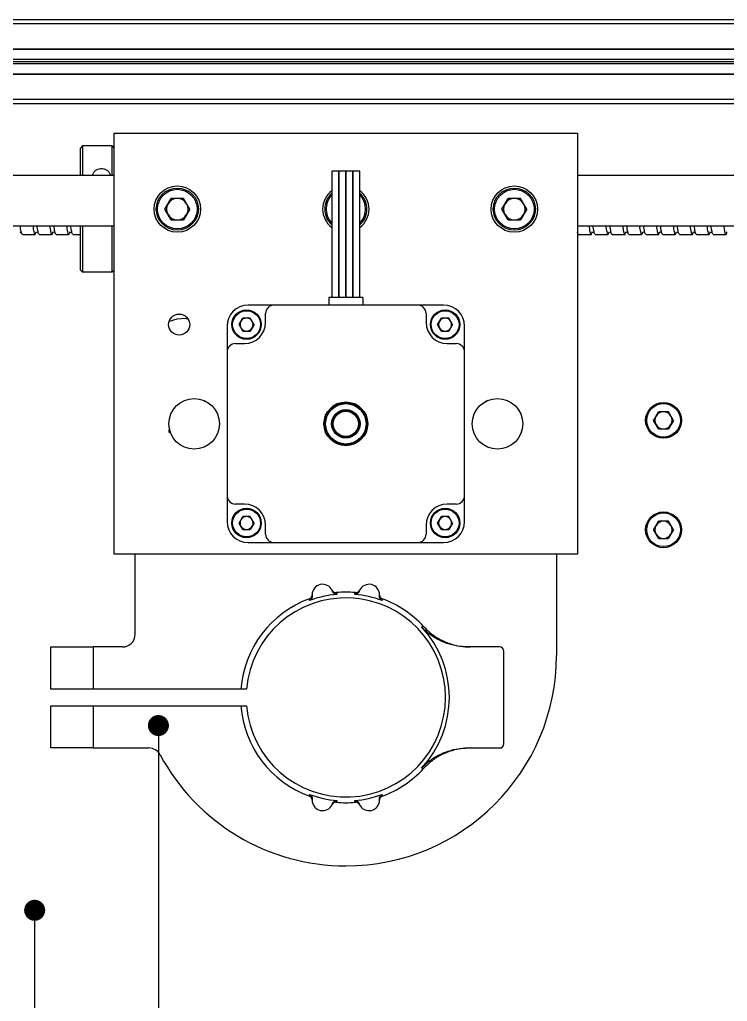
# Model space of a CAD drawing. Header units: millimetres. Extents: x -190 to 12889, y -227 to 3957.
# Drawn here: x 11069.3 to 11237.3, y 500.9 to 734.1 of the extents above; entities that cross this region are included whole.
import ezdxf
from ezdxf import colors
from ezdxf.entities.mleader import LeaderData, LeaderLine
from ezdxf.math import Vec2, Vec3

# ---------------------------------------------------------------- set-up
doc = ezdxf.new("R2010")
doc.units = ezdxf.units.MM
doc.header["$LTSCALE"] = 0.7
doc.layers.get('0').update_dxf_attribs({"color": 255})
doc.layers.add('DIM', color=94, linetype='Continuous', lineweight=25)
doc.styles.add('TCVN7824', font='tcvn+7284-2003r.ttf', dxfattribs={"height": 3.5})

# ---------------------------------------------------------------- blocks, each defined once
blk = doc.blocks.new('_Dot')
at = {"color": 0, "linetype": 'ByBlock', "lineweight": -2}
blk.add_line((-0.5, 0), (-1, 0), dxfattribs=at)
at = {"color": 0, "linetype": 'ByBlock', "const_width": 0.5}
blk.add_lwpolyline([(-0.25, 0, 1), (0.25, 0, 1)], format="xyb", close=True, dxfattribs=at)

msp = doc.modelspace()

# ---------------------------------------------------------------- linework, layer by layer
at = {"color": 7, "linetype": 'Continuous', "lineweight": 25}
for p, q in [((10919.1283, 734.1098), (11365.1283, 734.1098)), ((11342.1283, 733.1098), (10942.1283, 733.1098)), ((11342.1283, 727.1098), (10942.1283, 727.1098)), ((11342.1283, 727.0492), (10942.1283, 727.0492)), ((11342.1283, 724.6294), (10942.1283, 724.6294)), ((11342.1283, 724.1098), (10942.1283, 724.1098)), ((11342.1283, 723.5902), (10942.1283, 723.5902)), ((11342.1283, 721.1705), (10942.1283, 721.1705)), ((11342.1283, 721.1098), (10942.1283, 721.1098)), ((11342.1283, 715.1098), (10942.1283, 715.1098)), ((11342.1283, 714.1098), (10942.1283, 714.1098)), ((11091.7095, 607.1098), (11091.7095, 707.1098)), ((11091.7095, 707.1098), (11201.7095, 707.1098)), ((11201.7095, 707.1098), (11201.7095, 607.1098)), ((11084.2095, 704.1098), (11083.7095, 703.6098)), ((11083.7095, 697.1098), (11083.7095, 703.6098)), ((11084.2095, 704.1098), (11084.2095, 697.1098)), ((11091.2095, 704.1098), (11084.2095, 704.1098)), ((11091.2095, 697.1098), (11091.2095, 704.1098)), ((11091.2095, 704.1098), (11091.7095, 703.6098)), ((11143.3745, 698.1098), (11143.3745, 668.1098)), ((11145.0345, 698.1098), (11143.3745, 698.1098)), ((11145.0345, 668.1098), (11145.0345, 698.1098)), ((11145.0445, 698.1098), (11145.0445, 668.1098)), ((11146.7045, 698.1098), (11145.0445, 698.1098)), ((11146.7045, 668.1098), (11146.7045, 698.1098)), ((11146.7145, 698.1098), (11146.7145, 668.1098)), ((11148.3745, 698.1098), (11146.7145, 698.1098)), ((11148.3745, 668.1098), (11148.3745, 698.1098)), ((11148.3845, 698.1098), (11148.3845, 668.1098)), ((11150.0445, 698.1098), (11148.3845, 698.1098)), ((11150.0445, 668.1098), (11150.0445, 698.1098)), ((11091.7095, 697.1098), (10939.1283, 697.1098)), ((11345.1283, 697.1098), (11201.7095, 697.1098)), ((11103.7743, 689.1098), (11105.2419, 691.6518)), ((11108.1771, 691.6518), (11105.2419, 691.6518)), ((11109.6448, 689.1098), (11108.1771, 691.6518)), ((11145.0345, 691.2926), (11145.0445, 691.3099)), ((11146.7145, 691.6518), (11146.7045, 691.6518)), ((11148.3845, 691.2926), (11148.3745, 691.3099)), ((11183.7743, 689.1098), (11185.2419, 691.6518)), ((11188.1771, 691.6518), (11185.2419, 691.6518)), ((11189.6448, 689.1098), (11188.1771, 691.6518)), ((11105.2419, 686.5678), (11103.7743, 689.1098)), ((11109.6448, 689.1098), (11108.1771, 686.5678)), ((11185.2419, 686.5678), (11183.7743, 689.1098)), ((11189.6448, 689.1098), (11188.1771, 686.5678)), ((11105.2419, 686.5678), (11108.1771, 686.5678)), ((11145.0445, 686.9097), (11145.0345, 686.927)), ((11146.7045, 686.5678), (11146.7145, 686.5678)), ((11148.3845, 686.927), (11148.3745, 686.9097)), ((11185.2419, 686.5678), (11188.1771, 686.5678)), ((10939.1283, 685.1098), (11091.7095, 685.1098)), ((11083.7095, 674.6098), (11083.7095, 685.1098)), ((11084.2095, 685.1098), (11084.2095, 674.1098)), ((11091.2095, 674.1098), (11091.2095, 685.1098)), ((11201.7095, 685.1098), (11345.1283, 685.1098)), ((11069.9239, 683.1098), (11072.9239, 683.1098)), ((11073.9239, 683.1098), (11076.9239, 683.1098)), ((11077.9239, 683.1098), (11080.9239, 683.1098)), ((11081.9239, 683.1098), (11083.7095, 683.1098)), ((11201.9239, 683.1098), (11204.9239, 683.1098)), ((11205.9239, 683.1098), (11208.9239, 683.1098)), ((11209.9239, 683.1098), (11212.9239, 683.1098)), ((11213.9239, 683.1098), (11216.9239, 683.1098)), ((11217.9239, 683.1098), (11220.9239, 683.1098)), ((11221.9239, 683.1098), (11224.9239, 683.1098)), ((11225.9239, 683.1098), (11228.9239, 683.1098)), ((11229.9239, 683.1098), (11232.9239, 683.1098)), ((11233.9239, 683.1098), (11236.9239, 683.1098)), ((11084.2095, 674.1098), (11083.7095, 674.6098)), ((11091.2095, 674.1098), (11084.2095, 674.1098)), ((11091.2095, 674.1098), (11091.7095, 674.6098)), ((11142.7095, 668.1098), (11142.7095, 666.3098)), ((11150.7095, 668.1098), (11142.7095, 668.1098)), ((11150.7095, 668.1098), (11150.7095, 666.3098)), ((11129.6595, 666.3098), (11123.5095, 666.3098)), ((11163.7595, 666.3098), (11129.6595, 666.3098)), ((11169.9095, 666.3098), (11163.7595, 666.3098)), ((11108.7095, 663.1098), (11109.1901, 663.1098)), ((11121.3665, 661.6798), (11122.253, 663.2153)), ((11124.026, 663.2153), (11122.253, 663.2153)), ((11124.9126, 661.6798), (11124.026, 663.2153)), ((11127.6595, 662.1598), (11127.6595, 664.3098)), ((11165.7595, 664.3098), (11165.7595, 662.1598)), ((11168.5065, 661.6798), (11169.393, 663.2153)), ((11171.166, 663.2153), (11169.393, 663.2153)), ((11172.0526, 661.6798), (11171.166, 663.2153)), ((11118.5095, 661.3098), (11118.5095, 655.1598)), ((11122.253, 660.1443), (11121.3665, 661.6798)), ((11122.253, 660.1443), (11124.026, 660.1443)), ((11124.9126, 661.6798), (11124.026, 660.1443)), ((11169.393, 660.1443), (11168.5065, 661.6798)), ((11169.393, 660.1443), (11171.166, 660.1443)), ((11172.0526, 661.6798), (11171.166, 660.1443)), ((11174.9095, 655.1598), (11174.9095, 661.3098)), ((11120.5095, 657.1598), (11122.6595, 657.1598)), ((11170.7595, 657.1598), (11172.9095, 657.1598)), ((11118.5095, 655.1598), (11118.5095, 621.0598)), ((11174.9095, 621.0598), (11174.9095, 655.1598)), ((11106.0684, 641.8319), (11106.0441, 641.7768)), ((11113.1095, 643.5243), (11113.2509, 643.5379)), ((11179.7102, 643.2477), (11179.7683, 643.2637)), ((11185.0931, 643.5228), (11185.2509, 643.5379)), ((11185.3881, 643.4294), (11185.3941, 643.4329)), ((11187.5087, 641.6258), (11187.594, 641.407)), ((11219.7704, 638.9308), (11220.9493, 640.9728)), ((11220.9493, 636.8888), (11219.7704, 638.9308)), ((11223.3072, 640.9728), (11220.9493, 640.9728)), ((11224.4862, 638.9308), (11223.3072, 640.9728)), ((11224.4862, 638.9308), (11223.3072, 636.8888)), ((11220.9493, 636.8888), (11223.3072, 636.8888)), ((11104.831, 635.9628), (11105.0611, 636.2515)), ((11188.3281, 636.3619), (11188.3719, 636.1451)), ((11118.5095, 621.0598), (11118.5095, 614.9098)), ((11174.9095, 614.9098), (11174.9095, 621.0598)), ((11122.6595, 619.0598), (11120.5095, 619.0598)), ((11172.9095, 619.0598), (11170.7595, 619.0598)), ((11121.3665, 614.5398), (11122.253, 616.0753)), ((11124.026, 616.0753), (11122.253, 616.0753)), ((11124.9126, 614.5398), (11124.026, 616.0753)), ((11168.5065, 614.5398), (11169.393, 616.0753)), ((11171.166, 616.0753), (11169.393, 616.0753)), ((11172.0526, 614.5398), (11171.166, 616.0753)), ((11122.253, 613.0043), (11121.3665, 614.5398)), ((11124.9126, 614.5398), (11124.026, 613.0043)), ((11127.6595, 611.9098), (11127.6595, 614.0598)), ((11165.7595, 614.0598), (11165.7595, 611.9098)), ((11169.393, 613.0043), (11168.5065, 614.5398)), ((11172.0526, 614.5398), (11171.166, 613.0043)), ((11219.7704, 612.9308), (11220.9493, 614.9728)), ((11223.3072, 614.9728), (11220.9493, 614.9728)), ((11224.4862, 612.9308), (11223.3072, 614.9728)), ((11122.253, 613.0043), (11124.026, 613.0043)), ((11169.393, 613.0043), (11171.166, 613.0043)), ((11220.9493, 610.8888), (11219.7704, 612.9308)), ((11224.4862, 612.9308), (11223.3072, 610.8888)), ((11123.5095, 609.9098), (11129.6595, 609.9098)), ((11129.6595, 609.9098), (11163.7595, 609.9098)), ((11163.7595, 609.9098), (11169.9095, 609.9098)), ((11220.9493, 610.8888), (11223.3072, 610.8888)), ((11201.7095, 607.1098), (11091.7095, 607.1098)), ((11096.7095, 588.1098), (11096.7095, 607.1098)), ((11196.7095, 607.1098), (11196.7095, 583.1098)), ((11164.6782, 589.8832), (11165.1499, 589.9904)), ((11076.7095, 575.1098), (11076.7095, 585.1098)), ((11076.7095, 585.1098), (11086.7095, 585.1098)), ((11086.7095, 585.1098), (11086.7095, 575.1098)), ((11093.7095, 585.1098), (11086.7095, 585.1098)), ((11183.2095, 585.1098), (11176.2401, 585.1098)), ((11184.2095, 562.1098), (11184.2095, 584.1098)), ((11086.7095, 575.1098), (11076.7095, 575.1098)), ((11121.7896, 575.1098), (11086.7095, 575.1098)), ((11123.1354, 575.1098), (11121.7896, 575.1098)), ((11076.7095, 561.1098), (11076.7095, 571.1098)), ((11076.7095, 571.1098), (11086.7095, 571.1098)), ((11086.7095, 571.1098), (11086.7095, 561.1098)), ((11086.7095, 571.1098), (11121.7896, 571.1098)), ((11121.7896, 571.1098), (11123.1354, 571.1098)), ((11086.7095, 561.1098), (11076.7095, 561.1098)), ((11086.7095, 561.1098), (11099.9762, 561.1098)), ((11176.2401, 561.1098), (11183.2095, 561.1098)), ((11165.1499, 556.2293), (11164.6782, 556.3364))]:
    msp.add_line(p, q, dxfattribs=at)
at = {"color": 7, "linetype": 'Continuous', "lineweight": 25, "flags": 128}
msp.add_lwpolyline([(11108.7095, 663.1098), (11106.6257, 662.9275), (11104.7581, 662.4406)], dxfattribs=at)
at = {"color": 7, "linetype": 'Continuous', "lineweight": 25}
for centre, radius in [((11106.7095, 689.1098), 5.5), ((11106.7095, 689.1098), 5), ((11106.7095, 689.1098), 4.7), ((11186.7095, 689.1098), 5.5), ((11186.7095, 689.1098), 5), ((11186.7095, 689.1098), 4.7), ((11123.1395, 661.6798), 3.5), ((11123.1395, 661.6798), 3.3), ((11170.2795, 661.6798), 3.5), ((11170.2795, 661.6798), 3.3), ((11107.1395, 661.6798), 2.5), ((11110.7095, 638.1098), 6), ((11182.7095, 638.1098), 6), ((11146.7095, 638.1098), 5.2), ((11146.7095, 638.1098), 5), ((11146.7095, 638.1098), 4.8), ((11146.7095, 638.1098), 3.375), ((11146.7095, 638.1098), 3.175), ((11222.1283, 638.9308), 4.25), ((11222.1283, 638.9308), 4), ((11146.7095, 638.1098), 2.975), ((11123.1395, 614.5398), 3.5), ((11170.2795, 614.5398), 3.5), ((11123.1395, 614.5398), 3.3), ((11170.2795, 614.5398), 3.3), ((11222.1283, 612.9308), 4.25), ((11222.1283, 612.9308), 4)]:
    msp.add_circle(centre, radius, dxfattribs=at)
for centre, radius, start, end in [((11146.7095, 689.1098), 5.5, 127.327032, 232.672968), ((11146.7095, 689.1098), 5, 131.835943, 228.164057), ((11146.7095, 689.1098), 5.5, 0, 52.672968), ((11146.7095, 689.1098), 5, 311.835943, 48.164057), ((11106.7095, 689.1098), 2.542, 150, 210), ((11106.7095, 689.1098), 2.542, 90, 150), ((11106.7095, 689.1098), 2.542, 30, 90), ((11106.7095, 689.1098), 2.542, 330, 30), ((11186.7095, 689.1098), 2.542, 150, 210), ((11186.7095, 689.1098), 2.542, 90, 150), ((11186.7095, 689.1098), 2.542, 30, 90), ((11186.7095, 689.1098), 2.542, 330, 30), ((11146.7095, 689.1098), 5.5, 307.327032, 0), ((11106.7095, 689.1098), 2.542, 210, 270), ((11106.7095, 689.1098), 2.542, 270, 330), ((11186.7095, 689.1098), 2.542, 210, 270), ((11186.7095, 689.1098), 2.542, 270, 330), ((11123.5095, 661.3098), 5, 90, 180), ((11129.6595, 664.3098), 2, 90, 180), ((11163.7595, 664.3098), 2, 0, 90), ((11169.9095, 661.3098), 5, 360, 90), ((11123.1395, 661.6798), 1.5355, 150, 210), ((11123.1395, 661.6798), 1.5355, 90, 150), ((11123.1395, 661.6798), 1.5355, 30, 90), ((11123.1395, 661.6798), 1.5355, 330, 30), ((11170.2795, 661.6798), 1.5355, 150, 210), ((11170.2795, 661.6798), 1.5355, 90, 150), ((11170.2795, 661.6798), 1.5355, 30, 90), ((11170.2795, 661.6798), 1.5355, 330, 30), ((11123.1395, 661.6798), 1.5355, 210, 270), ((11122.6595, 662.1598), 5, 270, 0), ((11123.1395, 661.6798), 1.5355, 270, 330), ((11170.7595, 662.1598), 5, 180, 270), ((11170.2795, 661.6798), 1.5355, 210, 270), ((11170.2795, 661.6798), 1.5355, 270, 330), ((11120.5095, 655.1598), 2, 90, 180), ((11172.9095, 655.1598), 2, 0, 90), ((11222.1283, 638.9308), 2.042, 150, 210), ((11222.1283, 638.9308), 2.042, 90, 150), ((11222.1283, 638.9308), 2.042, 30, 90), ((11222.1283, 638.9308), 2.042, 330, 30), ((11222.1283, 638.9308), 2.042, 210, 270), ((11222.1283, 638.9308), 2.042, 270, 330), ((11120.5095, 621.0598), 2, 180, 270), ((11172.9095, 621.0598), 2, 270, 360), ((11122.6595, 614.0598), 5, 360, 90), ((11170.7595, 614.0598), 5, 90, 180), ((11123.1395, 614.5398), 1.5355, 90, 150), ((11123.1395, 614.5398), 1.5355, 30, 90), ((11170.2795, 614.5398), 1.5355, 90, 150), ((11170.2795, 614.5398), 1.5355, 30, 90), ((11123.5095, 614.9098), 5, 180, 270), ((11123.1395, 614.5398), 1.5355, 150, 210), ((11123.1395, 614.5398), 1.5355, 210, 270), ((11123.1395, 614.5398), 1.5355, 270, 330), ((11123.1395, 614.5398), 1.5355, 330, 30), ((11170.2795, 614.5398), 1.5355, 150, 210), ((11170.2795, 614.5398), 1.5355, 210, 270), ((11169.9095, 614.9098), 5, 270, 0), ((11170.2795, 614.5398), 1.5355, 270, 330), ((11170.2795, 614.5398), 1.5355, 330, 30), ((11222.1283, 612.9308), 2.042, 150, 210), ((11222.1283, 612.9308), 2.042, 90, 150), ((11222.1283, 612.9308), 2.042, 30, 90), ((11222.1283, 612.9308), 2.042, 330, 30), ((11129.6595, 611.9098), 2, 180, 270), ((11163.7595, 611.9098), 2, 270, 0), ((11222.1283, 612.9308), 2.042, 210, 270), ((11222.1283, 612.9308), 2.042, 270, 330), ((11141.2028, 597.4958), 2.5, 25.533053, 179.916489), ((11152.2162, 597.4958), 2.5, 0.083511, 154.466947), ((11146.7095, 573.1098), 24.5809, 94.898379, 110.551163), ((11146.7095, 573.1098), 25, 84.81915, 95.18085), ((11146.7095, 573.1098), 24.5809, 69.448837, 85.101621), ((11146.7095, 573.1098), 25, 110.268692, 175.411434), ((11146.7095, 573.1098), 23.6588, 184.849294, 175.150706), ((11146.7095, 573.1098), 25, 42.4714, 69.731308), ((11093.7095, 588.1098), 3, 270, 0), ((11146.7095, 573.1098), 24.5809, 316.970529, 43.029471), ((11146.7095, 583.1098), 50, 270, 0), ((11183.2095, 584.1098), 1, 0, 90), ((11146.7095, 573.1098), 25, 184.588566, 249.731308), ((11183.2095, 562.1098), 1, 270, 0), ((11099.9762, 558.1098), 3, 28.144581, 90), ((11146.7095, 583.1098), 50, 208.144581, 270), ((11146.7095, 573.1098), 25, 290.268692, 317.5286), ((11146.7095, 573.1098), 24.5809, 249.448837, 265.101621), ((11141.2028, 548.7238), 2.5, 180.083511, 334.466947), ((11146.7095, 573.1098), 25, 264.81915, 275.18085), ((11146.7095, 573.1098), 24.5809, 274.898379, 290.551163), ((11152.2162, 548.7238), 2.5, 205.533053, 359.916489)]:
    msp.add_arc(centre, radius, start, end, dxfattribs=at)
at = {"color": 8, "linetype": 'Continuous', "lineweight": 25}
for start, end in [(135.200303, 224.799697), (315.200303, 44.799697)]:
    msp.add_arc((11146.7095, 689.1098), 4.7, start, end, dxfattribs=at)
at = {"color": 7, "linetype": 'Continuous', "lineweight": 25}
for points, knots in [([(11086.6331, 697.1098), (11086.6803, 697.31), (11086.7775, 697.7217), (11087.1996, 698.2356), (11087.7808, 698.606), (11088.4727, 698.7811), (11089.1879, 698.7445), (11089.8511, 698.5018), (11090.377, 698.0739), (11090.7043, 697.586), (11090.7468, 697.2395), (11090.7627, 697.1098)], [0, 0, 0, 0, 0.110527182, 0.227304403, 0.34462922, 0.461975601, 0.578775876, 0.695316783, 0.812287277, 0.929707394, 1, 1, 1, 1]), ([(11069.3652, 683.6919), (11069.3722, 683.6586), (11069.3898, 683.575), (11069.511, 683.6038), (11069.584, 683.6211)], [0, 0, 0, 0, 0.39861179, 1, 1, 1, 1]), ([(11069.9239, 683.1866), (11069.906, 683.163), (11069.8043, 683.0288), (11069.6476, 683.6179), (11069.477, 684.6193), (11069.3935, 685.1098)], [0, 0, 0, 0, 0.098101577, 0.558259885, 1, 1, 1, 1]), ([(11072.3935, 685.1098), (11072.4767, 684.6024), (11072.6467, 683.5665), (11072.867, 683.0252), (11073.063, 683.0718), (11073.1688, 683.5802), (11073.1891, 683.6773)], [0, 0, 0, 0, 0.29661288, 0.60559293, 0.92468483, 1, 1, 1, 1]), ([(11073.3652, 683.6919), (11073.3722, 683.6586), (11073.3898, 683.575), (11073.511, 683.6038), (11073.584, 683.6211)], [0, 0, 0, 0, 0.39861179, 1, 1, 1, 1]), ([(11073.9239, 683.1866), (11073.906, 683.163), (11073.8043, 683.0288), (11073.6476, 683.6179), (11073.477, 684.6193), (11073.3935, 685.1098)], [0, 0, 0, 0, 0.098101577, 0.558259885, 1, 1, 1, 1]), ([(11076.3935, 685.1098), (11076.4767, 684.6024), (11076.6467, 683.5665), (11076.867, 683.0252), (11077.063, 683.0718), (11077.1688, 683.5802), (11077.1891, 683.6773)], [0, 0, 0, 0, 0.29661288, 0.60559293, 0.92468483, 1, 1, 1, 1]), ([(11077.3652, 683.6919), (11077.3722, 683.6586), (11077.3898, 683.575), (11077.511, 683.6038), (11077.584, 683.6211)], [0, 0, 0, 0, 0.398611794, 1, 1, 1, 1]), ([(11077.9239, 683.1866), (11077.906, 683.163), (11077.8043, 683.0288), (11077.6476, 683.6179), (11077.477, 684.6193), (11077.3935, 685.1098)], [0, 0, 0, 0, 0.098101577, 0.558259885, 1, 1, 1, 1]), ([(11080.3935, 685.1098), (11080.4767, 684.6024), (11080.6467, 683.5665), (11080.867, 683.0252), (11081.063, 683.0718), (11081.1688, 683.5802), (11081.1891, 683.6773)], [0, 0, 0, 0, 0.29661288, 0.60559293, 0.92468483, 1, 1, 1, 1]), ([(11081.3652, 683.6919), (11081.3722, 683.6586), (11081.3898, 683.575), (11081.511, 683.6038), (11081.584, 683.6211)], [0, 0, 0, 0, 0.39861179, 1, 1, 1, 1]), ([(11081.9239, 683.1866), (11081.906, 683.163), (11081.8043, 683.0288), (11081.6476, 683.6179), (11081.477, 684.6193), (11081.3935, 685.1098)], [0, 0, 0, 0, 0.09810158, 0.55825988, 1, 1, 1, 1]), ([(11201.9239, 683.1866), (11201.906, 683.1604), (11201.8304, 683.0492), (11201.7619, 683.338), (11201.7095, 683.5586)], [0, 0, 0, 0, 0.23605331, 1, 1, 1, 1]), ([(11204.3935, 685.1098), (11204.4767, 684.6024), (11204.6467, 683.5665), (11204.867, 683.0252), (11205.063, 683.0718), (11205.1688, 683.5802), (11205.1891, 683.6773)], [0, 0, 0, 0, 0.29661288, 0.60559293, 0.92468483, 1, 1, 1, 1]), ([(11205.3652, 683.6919), (11205.3722, 683.6586), (11205.3898, 683.575), (11205.511, 683.6038), (11205.584, 683.6211)], [0, 0, 0, 0, 0.39861179, 1, 1, 1, 1]), ([(11205.9239, 683.1866), (11205.906, 683.163), (11205.8043, 683.0288), (11205.6476, 683.6179), (11205.477, 684.6193), (11205.3935, 685.1098)], [0, 0, 0, 0, 0.09810158, 0.55825988, 1, 1, 1, 1]), ([(11208.3935, 685.1098), (11208.4767, 684.6024), (11208.6467, 683.5665), (11208.867, 683.0252), (11209.063, 683.0718), (11209.1688, 683.5802), (11209.1891, 683.6773)], [0, 0, 0, 0, 0.29661288, 0.60559293, 0.92468483, 1, 1, 1, 1]), ([(11209.3652, 683.6919), (11209.3722, 683.6586), (11209.3898, 683.575), (11209.511, 683.6038), (11209.584, 683.6211)], [0, 0, 0, 0, 0.39861179, 1, 1, 1, 1]), ([(11209.9239, 683.1866), (11209.906, 683.163), (11209.8043, 683.0288), (11209.6476, 683.6179), (11209.477, 684.6193), (11209.3935, 685.1098)], [0, 0, 0, 0, 0.09810158, 0.55825988, 1, 1, 1, 1]), ([(11212.3935, 685.1098), (11212.4767, 684.6024), (11212.6467, 683.5665), (11212.867, 683.0252), (11213.063, 683.0718), (11213.1688, 683.5802), (11213.1891, 683.6773)], [0, 0, 0, 0, 0.29661288, 0.60559293, 0.92468483, 1, 1, 1, 1]), ([(11213.3652, 683.6919), (11213.3722, 683.6586), (11213.3898, 683.575), (11213.511, 683.6038), (11213.584, 683.6211)], [0, 0, 0, 0, 0.39861179, 1, 1, 1, 1]), ([(11213.9239, 683.1866), (11213.906, 683.163), (11213.8043, 683.0288), (11213.6476, 683.6179), (11213.477, 684.6193), (11213.3935, 685.1098)], [0, 0, 0, 0, 0.09810158, 0.55825988, 1, 1, 1, 1]), ([(11216.3935, 685.1098), (11216.4767, 684.6024), (11216.6467, 683.5665), (11216.867, 683.0252), (11217.063, 683.0718), (11217.1688, 683.5802), (11217.1891, 683.6773)], [0, 0, 0, 0, 0.29661288, 0.60559293, 0.92468483, 1, 1, 1, 1]), ([(11217.3652, 683.6919), (11217.3722, 683.6586), (11217.3898, 683.575), (11217.511, 683.6038), (11217.584, 683.6211)], [0, 0, 0, 0, 0.398611794, 1, 1, 1, 1]), ([(11217.9239, 683.1866), (11217.906, 683.163), (11217.8043, 683.0288), (11217.6476, 683.6179), (11217.477, 684.6193), (11217.3935, 685.1098)], [0, 0, 0, 0, 0.09810158, 0.55825988, 1, 1, 1, 1]), ([(11220.3935, 685.1098), (11220.4767, 684.6024), (11220.6467, 683.5665), (11220.867, 683.0252), (11221.063, 683.0718), (11221.1688, 683.5802), (11221.1891, 683.6773)], [0, 0, 0, 0, 0.29661288, 0.60559293, 0.92468483, 1, 1, 1, 1]), ([(11221.3652, 683.6919), (11221.3722, 683.6586), (11221.3898, 683.575), (11221.511, 683.6038), (11221.584, 683.6211)], [0, 0, 0, 0, 0.39861179, 1, 1, 1, 1]), ([(11221.9239, 683.1866), (11221.906, 683.163), (11221.8043, 683.0288), (11221.6476, 683.6179), (11221.477, 684.6193), (11221.3935, 685.1098)], [0, 0, 0, 0, 0.09810158, 0.55825988, 1, 1, 1, 1]), ([(11224.3935, 685.1098), (11224.4767, 684.6024), (11224.6467, 683.5665), (11224.867, 683.0252), (11225.063, 683.0718), (11225.1688, 683.5802), (11225.1891, 683.6773)], [0, 0, 0, 0, 0.29661288, 0.60559293, 0.92468483, 1, 1, 1, 1]), ([(11225.3652, 683.6919), (11225.3722, 683.6586), (11225.3898, 683.575), (11225.511, 683.6038), (11225.584, 683.6211)], [0, 0, 0, 0, 0.39861179, 1, 1, 1, 1]), ([(11225.9239, 683.1866), (11225.906, 683.163), (11225.8043, 683.0288), (11225.6476, 683.6179), (11225.477, 684.6193), (11225.3935, 685.1098)], [0, 0, 0, 0, 0.09810158, 0.55825988, 1, 1, 1, 1]), ([(11228.3935, 685.1098), (11228.4767, 684.6024), (11228.6467, 683.5665), (11228.867, 683.0252), (11229.063, 683.0718), (11229.1688, 683.5802), (11229.1891, 683.6773)], [0, 0, 0, 0, 0.29661288, 0.60559293, 0.92468483, 1, 1, 1, 1]), ([(11229.3652, 683.6919), (11229.3722, 683.6586), (11229.3898, 683.575), (11229.511, 683.6038), (11229.584, 683.6211)], [0, 0, 0, 0, 0.39861179, 1, 1, 1, 1]), ([(11229.9239, 683.1866), (11229.906, 683.163), (11229.8043, 683.0288), (11229.6476, 683.6179), (11229.477, 684.6193), (11229.3935, 685.1098)], [0, 0, 0, 0, 0.09810158, 0.55825988, 1, 1, 1, 1]), ([(11232.3935, 685.1098), (11232.4767, 684.6024), (11232.6467, 683.5665), (11232.867, 683.0252), (11233.063, 683.0718), (11233.1688, 683.5802), (11233.1891, 683.6773)], [0, 0, 0, 0, 0.29661288, 0.60559293, 0.92468483, 1, 1, 1, 1]), ([(11233.3652, 683.6919), (11233.3722, 683.6586), (11233.3898, 683.575), (11233.511, 683.6038), (11233.584, 683.6211)], [0, 0, 0, 0, 0.398611794, 1, 1, 1, 1]), ([(11233.9239, 683.1866), (11233.906, 683.163), (11233.8043, 683.0288), (11233.6476, 683.6179), (11233.477, 684.6193), (11233.3935, 685.1098)], [0, 0, 0, 0, 0.09810158, 0.55825988, 1, 1, 1, 1]), ([(11236.3935, 685.1098), (11236.4767, 684.6024), (11236.6467, 683.5665), (11236.867, 683.0252), (11237.063, 683.0718), (11237.1688, 683.5802), (11237.1891, 683.6773)], [0, 0, 0, 0, 0.29661288, 0.60559293, 0.92468483, 1, 1, 1, 1]), ([(11180.3768, 643.6416), (11180.2681, 643.5784), (11180.0506, 643.452), (11179.8329, 643.3258), (11179.7241, 643.2627)], [0, 0, 0, 0, 0.49977635, 1, 1, 1, 1]), ([(11104.8081, 636.0156), (11104.7987, 636.0564), (11104.7765, 636.1528), (11104.798, 636.5703), (11104.8314, 636.9637), (11104.8368, 637.0272)], [0, 0, 0, 0, 0.38088955, 0.90022236, 1, 1, 1, 1]), ([(11188.4019, 636.6351), (11188.4056, 636.6131), (11188.4165, 636.5475), (11188.4242, 636.5129), (11188.4293, 636.49)], [0, 0, 0, 0, 0.33475597, 1, 1, 1, 1]), ([(11188.2427, 636.0461), (11188.2505, 636.0353), (11188.2638, 636.0172), (11188.277, 635.9991), (11188.2823, 635.9917)], [0, 0, 0, 0, 0.59601863, 1, 1, 1, 1]), ([(11138.0489, 596.5618), (11138.1507, 596.6111), (11138.3542, 596.7098), (11138.5739, 596.9752), (11138.6874, 597.251), (11138.6986, 597.4313), (11138.7028, 597.4994)], [0, 0, 0, 0, 0.27715091, 0.55429407, 0.83163151, 1, 1, 1, 1]), ([(11138.7219, 597.1871), (11138.7249, 597.0739), (11138.7308, 596.8474), (11138.596, 596.5302), (11138.3771, 596.2705), (11138.178, 596.1737), (11138.0806, 596.1263)], [0, 0, 0, 0, 0.252751629, 0.505506931, 0.758155823, 1, 1, 1, 1]), ([(11138.7028, 597.4994), (11138.7036, 597.446), (11138.7052, 597.3402), (11138.7164, 597.2378), (11138.7219, 597.1871)], [0, 0, 0, 0, 0.50477651, 1, 1, 1, 1]), ([(11143.4587, 598.5734), (11143.5172, 598.4764), (11143.6343, 598.2825), (11143.9191, 598.0877), (11144.2041, 598.0002), (11144.3843, 598.0056), (11144.452, 598.0077)], [0, 0, 0, 0, 0.27763099, 0.55526631, 0.83277584, 1, 1, 1, 1]), ([(11143.5756, 598.2832), (11143.5588, 598.3314), (11143.5249, 598.4286), (11143.4809, 598.5249), (11143.4587, 598.5734)], [0, 0, 0, 0, 0.49614229, 1, 1, 1, 1]), ([(11144.6106, 597.6009), (11144.4975, 597.6023), (11144.2714, 597.6051), (11143.9601, 597.7518), (11143.7088, 597.9804), (11143.6194, 598.1835), (11143.5756, 598.2832)], [0, 0, 0, 0, 0.25227498, 0.50454408, 0.75696582, 1, 1, 1, 1]), ([(11144.452, 598.0077), (11144.4819, 597.9403), (11144.5416, 597.8054), (11144.5876, 597.6691), (11144.6106, 597.6009)], [0, 0, 0, 0, 0.49967377, 1, 1, 1, 1]), ([(11149.8434, 598.2832), (11149.7974, 598.1796), (11149.7055, 597.9726), (11149.4474, 597.7441), (11149.1382, 597.6037), (11148.9167, 597.6018), (11148.8084, 597.6009)], [0, 0, 0, 0, 0.252751629, 0.505506931, 0.758155823, 1, 1, 1, 1]), ([(11148.8084, 597.6009), (11148.8314, 597.669), (11148.8774, 597.8052), (11148.9371, 597.9401), (11148.967, 598.0077)], [0, 0, 0, 0, 0.49940744, 1, 1, 1, 1]), ([(11148.967, 598.0077), (11149.0801, 598.0085), (11149.3062, 598.0102), (11149.6187, 598.1553), (11149.8397, 598.3557), (11149.9273, 598.5137), (11149.9604, 598.5734)], [0, 0, 0, 0, 0.277150905, 0.554294068, 0.831631514, 1, 1, 1, 1]), ([(11149.9604, 598.5734), (11149.9381, 598.5248), (11149.8941, 598.4286), (11149.8602, 598.3313), (11149.8434, 598.2832)], [0, 0, 0, 0, 0.50477651, 1, 1, 1, 1]), ([(11155.3385, 596.1263), (11155.237, 596.1762), (11155.034, 596.2758), (11154.8159, 596.5421), (11154.6872, 596.8566), (11154.6938, 597.0783), (11154.6971, 597.1871)], [0, 0, 0, 0, 0.25227498, 0.50454408, 0.75696582, 1, 1, 1, 1]), ([(11154.6971, 597.1871), (11154.7026, 597.2379), (11154.7138, 597.3403), (11154.7154, 597.4461), (11154.7162, 597.4994)], [0, 0, 0, 0, 0.49614229, 1, 1, 1, 1]), ([(11154.7162, 597.4994), (11154.7274, 597.3867), (11154.7498, 597.1613), (11154.9233, 596.863), (11155.143, 596.6616), (11155.308, 596.589), (11155.3701, 596.5618)], [0, 0, 0, 0, 0.27763099, 0.55526631, 0.83277584, 1, 1, 1, 1]), ([(11138.0806, 596.1263), (11138.0721, 596.1977), (11138.055, 596.3405), (11138.051, 596.4879), (11138.0489, 596.5618)], [0, 0, 0, 0, 0.49940744, 1, 1, 1, 1]), ([(11155.3701, 596.5618), (11155.3681, 596.4881), (11155.364, 596.3406), (11155.347, 596.1978), (11155.3385, 596.1263)], [0, 0, 0, 0, 0.49967377, 1, 1, 1, 1]), ([(11165.1499, 589.9904), (11165.7417, 589.4034), (11166.9425, 588.2126), (11169.0813, 586.845), (11171.4206, 585.8308), (11173.8275, 585.219), (11175.462, 585.145), (11176.2401, 585.1098)], [0, 0, 0, 0, 0.20029418, 0.40640045, 0.60669254, 0.81277989, 1, 1, 1, 1]), ([(11175.6696, 585.1098), (11174.8359, 585.1501), (11173.1442, 585.2317), (11170.6877, 585.8865), (11168.3563, 586.9286), (11166.3236, 588.2639), (11165.195, 589.3746), (11164.6782, 589.8832)], [0, 0, 0, 0, 0.20295571, 0.41179546, 0.61475216, 0.82360452, 1, 1, 1, 1]), ([(11176.2401, 585.1098), (11176.1384, 585.1098), (11175.9488, 585.1098), (11175.758, 585.1098), (11175.6696, 585.1098)], [0, 0, 0, 0, 0.53659923, 1, 1, 1, 1]), ([(11164.6782, 556.3364), (11165.2757, 556.9176), (11166.4882, 558.0968), (11168.6403, 559.4435), (11170.9895, 560.4351), (11173.3547, 561.0112), (11174.9404, 561.0788), (11175.6696, 561.1098)], [0, 0, 0, 0, 0.20267018, 0.4112213, 0.61388934, 0.82242118, 1, 1, 1, 1]), ([(11176.2401, 561.1098), (11175.4064, 561.0696), (11173.7148, 560.9879), (11171.2584, 560.3332), (11168.9273, 559.2911), (11166.8532, 557.9293), (11165.6977, 556.776), (11165.1499, 556.2293)], [0, 0, 0, 0, 0.20057682, 0.40696868, 0.60754647, 0.81395057, 1, 1, 1, 1]), ([(11175.6696, 561.1098), (11175.758, 561.1098), (11175.9488, 561.1098), (11176.1384, 561.1098), (11176.2401, 561.1098)], [0, 0, 0, 0, 0.46340077, 1, 1, 1, 1]), ([(11138.0489, 549.6579), (11138.051, 549.7315), (11138.055, 549.879), (11138.072, 550.0218), (11138.0806, 550.0933)], [0, 0, 0, 0, 0.499673766, 1, 1, 1, 1]), ([(11138.7028, 548.7202), (11138.6916, 548.8329), (11138.6692, 549.0583), (11138.4957, 549.3566), (11138.276, 549.5581), (11138.111, 549.6306), (11138.0489, 549.6579)], [0, 0, 0, 0, 0.27763099, 0.55526631, 0.83277584, 1, 1, 1, 1]), ([(11138.0806, 550.0933), (11138.182, 550.0435), (11138.385, 549.9438), (11138.603, 549.6776), (11138.7318, 549.3631), (11138.7252, 549.1413), (11138.7219, 549.0325)], [0, 0, 0, 0, 0.252244606, 0.504483334, 0.75690502, 1, 1, 1, 1]), ([(11138.7219, 549.0325), (11138.7164, 548.9817), (11138.7052, 548.8793), (11138.7036, 548.7735), (11138.7028, 548.7202)], [0, 0, 0, 0, 0.49614229, 1, 1, 1, 1]), ([(11144.452, 548.2119), (11144.339, 548.2111), (11144.1128, 548.2094), (11143.8003, 548.0643), (11143.5793, 547.864), (11143.4917, 547.7059), (11143.4587, 547.6462)], [0, 0, 0, 0, 0.27715091, 0.55429407, 0.83163151, 1, 1, 1, 1]), ([(11143.5756, 547.9365), (11143.6216, 548.04), (11143.7136, 548.247), (11143.9717, 548.4755), (11144.2809, 548.616), (11144.5023, 548.6178), (11144.6106, 548.6187)], [0, 0, 0, 0, 0.25275163, 0.50550693, 0.75815582, 1, 1, 1, 1]), ([(11144.6106, 548.6187), (11144.5876, 548.5507), (11144.5416, 548.4144), (11144.4819, 548.2795), (11144.452, 548.2119)], [0, 0, 0, 0, 0.49940744, 1, 1, 1, 1]), ([(11148.967, 548.2119), (11148.9372, 548.2794), (11148.8775, 548.4143), (11148.8315, 548.5505), (11148.8084, 548.6187)], [0, 0, 0, 0, 0.49967377, 1, 1, 1, 1]), ([(11148.8084, 548.6187), (11148.9215, 548.6173), (11149.1476, 548.6146), (11149.4589, 548.4678), (11149.7103, 548.2392), (11149.7996, 548.0361), (11149.8434, 547.9365)], [0, 0, 0, 0, 0.25227498, 0.50454408, 0.75696582, 1, 1, 1, 1]), ([(11149.9604, 547.6462), (11149.9018, 547.7432), (11149.7847, 547.9371), (11149.4999, 548.1319), (11149.2149, 548.2194), (11149.0348, 548.214), (11148.967, 548.2119)], [0, 0, 0, 0, 0.27763099, 0.55526631, 0.83277584, 1, 1, 1, 1]), ([(11154.6971, 549.0325), (11154.6941, 549.1457), (11154.6882, 549.3722), (11154.8231, 549.6894), (11155.0419, 549.9491), (11155.2411, 550.0459), (11155.3385, 550.0933)], [0, 0, 0, 0, 0.25275163, 0.50550693, 0.75815582, 1, 1, 1, 1]), ([(11154.7162, 548.7202), (11154.7154, 548.7736), (11154.7138, 548.8794), (11154.7026, 548.9818), (11154.6971, 549.0325)], [0, 0, 0, 0, 0.50477651, 1, 1, 1, 1]), ([(11155.3701, 549.6579), (11155.2684, 549.6085), (11155.0649, 549.5098), (11154.8451, 549.2445), (11154.7316, 548.9686), (11154.7204, 548.7883), (11154.7162, 548.7202)], [0, 0, 0, 0, 0.27715091, 0.55429407, 0.83163151, 1, 1, 1, 1]), ([(11155.3385, 550.0933), (11155.347, 550.022), (11155.364, 549.8791), (11155.3681, 549.7317), (11155.3701, 549.6579)], [0, 0, 0, 0, 0.49940744, 1, 1, 1, 1]), ([(11143.4587, 547.6462), (11143.4809, 547.6948), (11143.5249, 547.7911), (11143.5588, 547.8883), (11143.5756, 547.9365)], [0, 0, 0, 0, 0.50477651, 1, 1, 1, 1]), ([(11149.8434, 547.9365), (11149.8603, 547.8882), (11149.8941, 547.791), (11149.9382, 547.6947), (11149.9604, 547.6462)], [0, 0, 0, 0, 0.49614229, 1, 1, 1, 1])]:
    msp.add_open_spline(points, degree=3, knots=knots, dxfattribs=at)

# ---------------------------------------------------------------- leaders
at = {"layer": 'DIM', "ltscale": 0.2}
ml = msp.add_multileader_mtext('Standard', dxfattribs=at)
ml.set_content('20', color=256, style='TCVN7824')
ml.set_leader_properties(color=256)
ml.set_arrow_properties(name='DOT')
ml.build(insert=Vec2(0, 0))
ml.multileader.update_dxf_attribs({"text_left_attachment_type": 6, "text_right_attachment_type": 6, "dogleg_length": 0.36, "arrow_head_size": 5})
ctx = ml.context
ctx.base_point, ctx.char_height, ctx.arrow_head_size, ctx.plane_origin = Vec3(11093.6542, 370.0338), 3.5, 5, Vec3(11102.2142, 566.4441)
ctx.left_attachment, ctx.right_attachment, ctx.text_align_type = 6, 6, 2
notes = []
notes.append((ctx, [(0, (1, 1, 0), (11102.2142, 370.0338), (-1, 0), 0.36, [(0, [(11102.2142, 566.4441)], 0, [])])]))
ctx.mtext.insert, ctx.mtext.alignment, ctx.mtext.flow_direction = Vec3(11099.8542, 374.2338), 3, 5
ml = msp.add_multileader_mtext('Standard', dxfattribs=at)
ml.set_content('8', color=256, style='TCVN7824')
ml.set_leader_properties(color=256)
ml.set_arrow_properties(name='DOT')
ml.build(insert=Vec2(0, 0))
ml.multileader.update_dxf_attribs({"text_left_attachment_type": 6, "text_right_attachment_type": 6, "dogleg_length": 0.36, "arrow_head_size": 5})
ctx = ml.context
ctx.base_point, ctx.char_height, ctx.arrow_head_size, ctx.plane_origin = Vec3(11073.2022, 370.0338), 3.5, 5, Vec3(11072.8422, 522.5602)
ctx.left_attachment, ctx.right_attachment = 6, 6
notes.append((ctx, [(0, (1, 1, 0), (11072.8422, 370.0338), (1, 0), 0.36, [(0, [(11072.8422, 522.5602)], 0, [])])]))
ctx.mtext.insert, ctx.mtext.flow_direction = Vec3(11075.2022, 374.2338), 5
for ctx, leaders in notes:
    for number, flags, end, landing, length, lines in leaders:
        leader = LeaderData()
        leader.index, (leader.has_last_leader_line, leader.has_dogleg_vector, leader.attachment_direction) = number, flags
        leader.last_leader_point, leader.dogleg_vector, leader.dogleg_length = Vec3(end), Vec3(landing), length
        for number, points, colour, breaks in lines:
            line = LeaderLine()
            line.index, line.vertices, line.color, line.breaks = number, Vec3.list(points), colors.encode_raw_color(colour), breaks
            leader.lines.append(line)
        ctx.leaders.append(leader)

doc.saveas('drawing.dxf')
